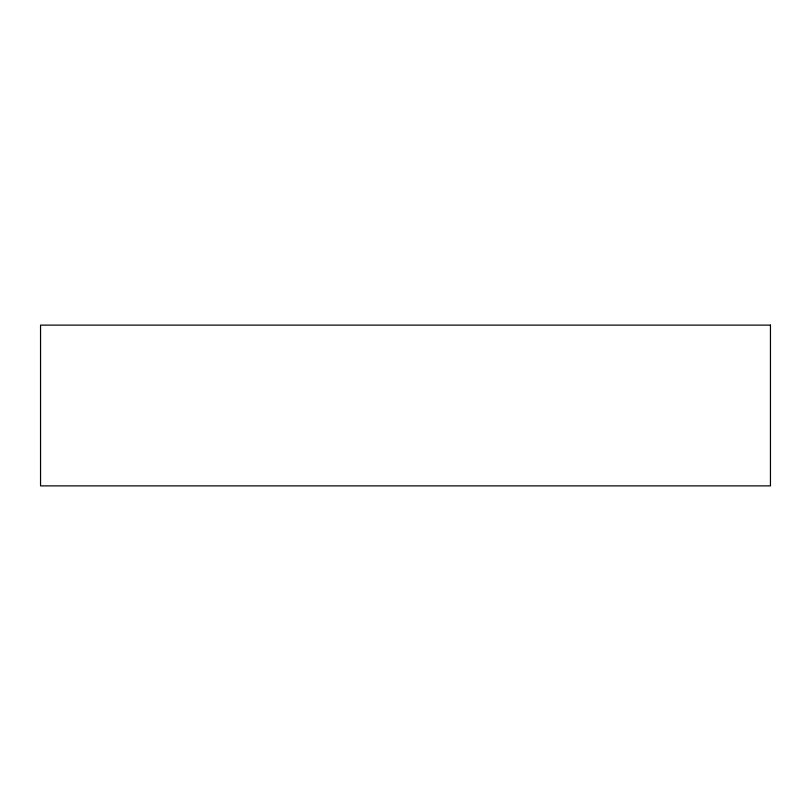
<?xml version="1.0" encoding="UTF-8"?>
<svg xmlns="http://www.w3.org/2000/svg" width="811" height="811" viewBox="0 0 811 811"><rect width="100%" height="100%" fill="white"/><g stroke="black" fill="none" stroke-linecap="round" stroke-linejoin="round"><path stroke-width="1.22" d="M770.45 325.12L40.55 325.12L40.55 485.88L770.45 485.88L770.45 325.12"/></g></svg>
